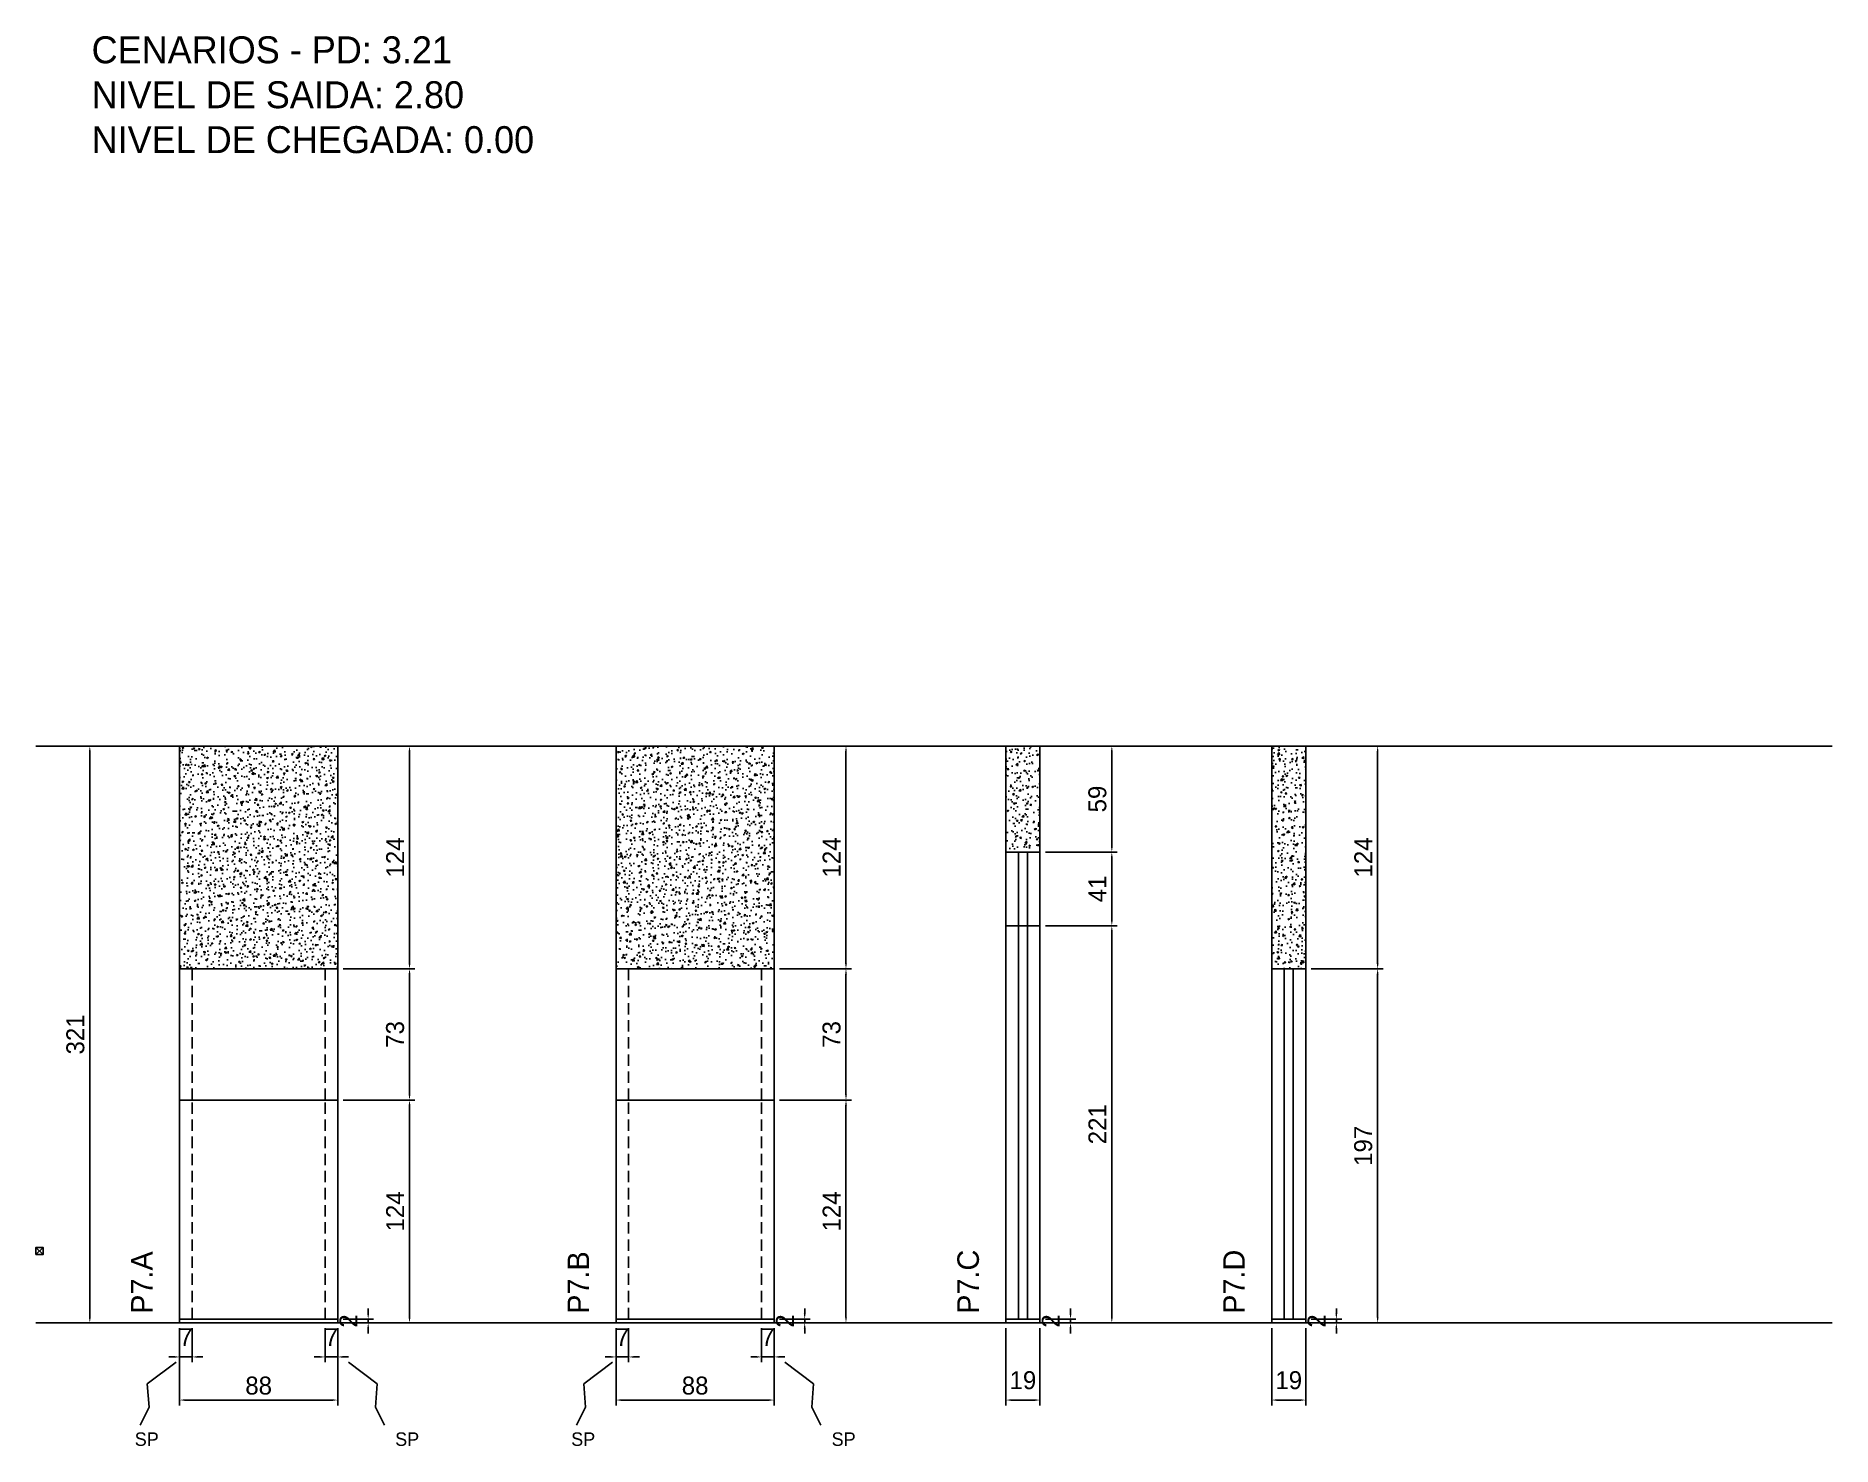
# Model space of a CAD drawing. Header units: centimetres. Extents: x 0 to 1000, y -490 to 295.
import ezdxf

# ---------------------------------------------------------------- set-up
doc = ezdxf.new("R2010")
doc.units = ezdxf.units.CM
doc.linetypes.add('DASHED', pattern=[2, -2])
doc.linetypes.add('HIDDEN', pattern=[9.525, 6.35, -3.175])
for name, color, linetype in [('COTA', 241, 'Continuous'), ('NOMENCLATURA', 7, 'Continuous'), ('Nível', 160, 'Continuous'), ('Painéis', 200, 'Continuous'), ('SARR_2.2x7', 40, 'Continuous'), ('Sarrafo de Pressão', 42, 'HIDDEN'), ('texto', 7, 'Continuous')]:
    doc.layers.add(name, color=color, linetype=linetype)
doc.dimstyles.new('PAINEL', dxfattribs={"dimtxt": 10, "dimasz": 3, "dimexe": 3, "dimexo": 3, "dimgap": 3, "dimtad": 1, "dimcen": 2.5, "dimclrd": 4, "dimclre": 4, "dimclrt": 240, "dimazin": 3, "dimtfac": 1, "dimtmove": 0, "dimatfit": 3})

# ---------------------------------------------------------------- blocks, each defined once
blk = doc.blocks.new('MULDURA')
at = {"layer": 'Paineis'}
for p, q in [((0, 0), (4, 4)), ((4, 0), (0, 4))]:
    blk.add_line(p, q, dxfattribs=at)
blk.add_lwpolyline([(0, 0), (4, 0), (4, 4), (0, 4)], close=True, dxfattribs=at)

msp = doc.modelspace()

# ---------------------------------------------------------------- hatches: boundary and pattern name
at = {"layer": 'COTA'}
h = msp.add_hatch(dxfattribs=at)
h.set_pattern_fill('AR-CONC', color=256, scale=0.05)
h.paths.add_polyline_path([(168, -224), (168, -100), (80, -100), (80, -224)])
h = msp.add_hatch(dxfattribs=at)
h.set_pattern_fill('AR-CONC', color=256, scale=0.05)
h.paths.add_polyline_path([(411, -224), (411, -100), (323, -100), (323, -224)])
h = msp.add_hatch(dxfattribs=at)
h.set_pattern_fill('AR-CONC', color=256, scale=0.05)
h.paths.add_polyline_path([(559, -159), (559, -100), (540, -100), (540, -159)])
h = msp.add_hatch(dxfattribs=at)
h.set_pattern_fill('AR-CONC', color=256, scale=0.05)
h.paths.add_polyline_path([(707, -224), (707, -100), (688, -100), (688, -224)])

# ---------------------------------------------------------------- linework, layer by layer
for p, q in [((80, -224), (80, -100)), ((80, -100), (168, -100)), ((168, -224), (168, -100)), ((323, -224), (323, -100)), ((323, -100), (411, -100)), ((411, -224), (411, -100)), ((540, -159), (540, -100)), ((540, -100), (559, -100)), ((559, -159), (559, -100)), ((688, -224), (688, -100)), ((688, -100), (707, -100)), ((707, -224), (707, -100))]:
    msp.add_line(p, q, dxfattribs=at)
for points in [[(168, -224), (168, -100), (80, -100), (80, -224)], [(411, -224), (411, -100), (323, -100), (323, -224)], [(559, -159), (559, -100), (540, -100), (540, -159)], [(707, -224), (707, -100), (688, -100), (688, -224)]]:
    msp.add_lwpolyline(points, close=True, dxfattribs=at)
at = {"layer": 'COTA', "color": 4}
for points in [[(78, -443), (62, -455), (63, -468), (58, -478)], [(174, -443), (190, -455), (189, -468), (194, -478)], [(321, -443), (305, -455), (306, -468), (301, -478)], [(417, -443), (433, -455), (432, -468), (437, -478)]]:
    msp.add_lwpolyline(points, dxfattribs=at)
at = {"layer": 'Nível', "linetype": 'DASHED'}
for points in [[(0, -100), (1000, -100)], [(0, -421), (1000, -421)]]:
    msp.add_lwpolyline(points, dxfattribs=at)
at = {"layer": 'Painéis'}
for p, q in [((540, -159), (559, -159)), ((540, -421), (540, -159)), ((559, -421), (559, -159)), ((540, -200), (559, -200)), ((80, -224), (168, -224)), ((80, -421), (80, -224)), ((168, -421), (168, -224)), ((323, -224), (411, -224)), ((323, -421), (323, -224)), ((411, -421), (411, -224)), ((688, -224), (707, -224)), ((688, -421), (688, -224)), ((707, -421), (707, -224)), ((80, -297), (168, -297)), ((323, -297), (411, -297)), ((80, -419), (168, -419)), ((323, -419), (411, -419)), ((540, -419), (559, -419)), ((688, -419), (707, -419))]:
    msp.add_line(p, q, dxfattribs=at)
at = {"layer": 'SARR_2.2x7'}
for points in [[(547, -200), (547, -159)], [(552, -200), (552, -159)], [(547, -419), (547, -200)], [(552, -419), (552, -200)], [(695, -419), (695, -224)], [(700, -419), (700, -224)]]:
    msp.add_lwpolyline(points, dxfattribs=at)
at = {"layer": 'Sarrafo de Pressão', "linetype": 'HIDDEN'}
for points in [[(87, -297), (87, -224)], [(161, -297), (161, -224)], [(330, -297), (330, -224)], [(404, -297), (404, -224)], [(87, -419), (87, -297)], [(161, -419), (161, -297)], [(330, -419), (330, -297)], [(404, -419), (404, -297)]]:
    msp.add_lwpolyline(points, dxfattribs=at)

# ---------------------------------------------------------------- block references
at = {"layer": 'COTA'}
msp.add_blockref('MULDURA', (0, -383), dxfattribs=at)

# ---------------------------------------------------------------- texts
at = {"layer": 'NOMENCLATURA'}
for s, p in [('CENARIOS - PD: 3.21', (31, 280)), ('NIVEL DE SAIDA: 2.80', (31, 255)), ('NIVEL DE CHEGADA: 0.00', (31, 230))]:
    msp.add_text(s, height=15, dxfattribs=at).set_placement(p)
for s, p in [('P7.A', (65, -416)), ('P7.B', (308, -416)), ('P7.C', (525, -416)), ('P7.D', (673, -416))]:
    msp.add_text(s, height=12, rotation=90, dxfattribs=at).set_placement(p)
at = {"layer": 'texto', "color": 4, "char_height": 7.5, "attachment_point": 1}
for insert in [(55, -482), (200, -482), (298, -482), (443, -482)]:
    msp.add_mtext('SP', dxfattribs=dict(at, insert=insert))

# ---------------------------------------------------------------- dimensions: what is measured, and where the dimension line sits
at = {"layer": 'COTA'}
msp.add_linear_dim(base=(30, -421), p1=(50, -421), p2=(50, -100), angle=90, dimstyle='PAINEL', dxfattribs=at).render()
at = {"layer": 'COTA', "color": 4}
for base, p1, p2 in [((208, -224), (168, -224), (168, -100)), ((451, -224), (411, -224), (411, -100)), ((599, -159), (559, -159), (559, -100)), ((747, -224), (707, -224), (707, -100)), ((599, -200), (559, -200), (559, -159)), ((599, -421), (559, -421), (559, -200)), ((208, -297), (168, -297), (168, -224)), ((451, -297), (411, -297), (411, -224)), ((747, -421), (707, -421), (707, -224)), ((208, -421), (168, -421), (168, -297)), ((451, -421), (411, -421), (411, -297)), ((185, -421), (168, -421), (168, -419)), ((428, -421), (411, -421), (411, -419)), ((576, -421), (559, -421), (559, -419)), ((724, -421), (707, -421), (707, -419))]:
    msp.add_linear_dim(base=base, p1=p1, p2=p2, angle=90, dimstyle='PAINEL', dxfattribs=at).render()
for base, p1, p2 in [((80, -440), (80, -421), (87, -421)), ((80, -464), (80, -421), (168, -421)), ((161, -440), (161, -421), (168, -421)), ((323, -440), (323, -421), (330, -421)), ((323, -464), (323, -421), (411, -421)), ((404, -440), (404, -421), (411, -421)), ((540, -464), (540, -421), (559, -421)), ((688, -464), (688, -421), (707, -421))]:
    msp.add_linear_dim(base=base, p1=p1, p2=p2, dimstyle='PAINEL', dxfattribs=at).render()

doc.saveas('drawing.dxf')
